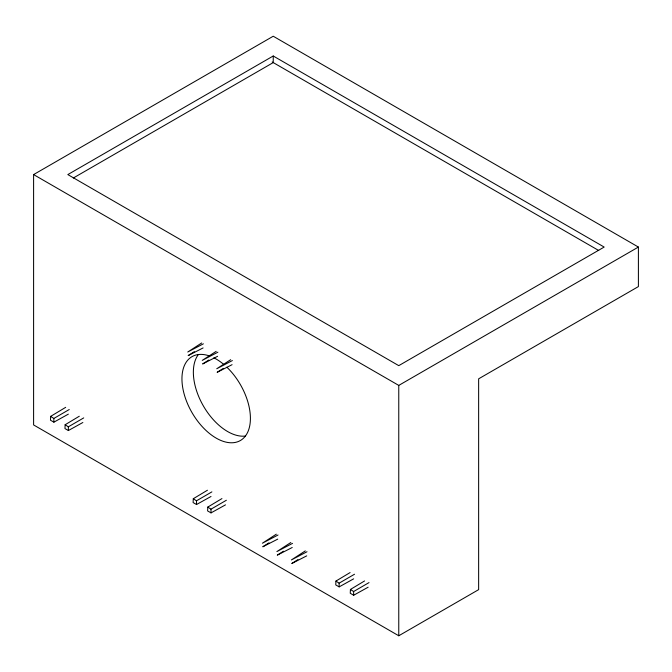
<?xml version="1.0" encoding="UTF-8"?>
<svg xmlns="http://www.w3.org/2000/svg" width="672" height="672" viewBox="0 0 672 672"><rect width="100%" height="100%" fill="white"/><g stroke="black" fill="none" stroke-linecap="round" stroke-linejoin="round"><path stroke-width="1.01" d="M65.688 407.341L50.652 416.371L50.476 420.21L53.894 422.167L68.359 414.137M79.296 416.237L65.142 424.738L64.966 428.576L68.384 430.534L82.858 422.503M207.446 490.224L193.292 498.725L193.116 502.564L196.535 504.521L211.008 496.49M221.936 498.59L207.782 507.091L207.606 510.93L211.025 512.887L225.498 504.857M350.087 572.578L335.933 581.078L335.756 584.917L339.175 586.874L353.648 578.844M364.577 580.944L350.431 589.445L350.255 593.284L353.665 595.241L368.138 587.21M201.692 342.972L187.757 352.019L203.398 343.812M216.182 351.338L202.247 360.385L217.888 352.187M230.672 359.705L216.737 368.752L232.378 360.553M276.326 534.164L262.391 543.211L278.032 535.004M290.816 542.531L276.881 551.578L292.522 543.371M305.315 550.897L291.371 559.944L307.02 551.737M194.351 351.649L188.16 355.589L203.095 347.936M208.841 360.016L202.65 363.955L217.594 356.303M223.331 368.382L217.148 372.322L232.084 364.669M268.985 542.833L262.794 546.781L277.729 539.129M283.475 551.208L277.292 555.148L292.228 547.495M297.965 559.574L291.782 563.514L306.718 555.862M53.894 422.167L53.836 418.463L69.241 409.525M68.384 430.534L68.334 426.829L83.731 417.892M196.535 504.521L196.484 500.816L211.882 491.879M211.025 512.887L210.974 509.183L226.372 500.245M339.175 586.874L339.125 583.17L354.522 574.232M353.665 595.241L353.615 591.536L369.012 582.599M33.6 174.586L273.235 36.229L638.4 247.061L638.4 286.583L478.64 378.823L478.64 589.646L398.765 635.771L33.6 424.939L33.6 174.586L398.765 385.409L638.4 247.061M273.235 55.994L67.83 174.586L398.765 365.644L604.17 247.061L273.235 55.994L273.235 62.588L73.29 178.03M272.202 61.984L598.71 250.496M350.431 589.445L353.615 591.536M335.933 581.078L339.125 583.17M207.782 507.091L210.974 509.183M193.292 498.725L196.484 500.816M65.142 424.738L68.334 426.829M50.652 416.371L53.836 418.463M398.765 385.409L398.765 635.771M226.884 367.223A48.418 27.955 60 0 1 243.088 438.564A48.418 27.955 60 0 1 187.093 402.646A48.418 27.955 60 0 1 209.152 355.841M213.872 357.815A48.418 27.955 60 0 1 224.011 364.627M245.339 436.052A48.418 27.955 60 0 1 203.389 405.98A48.418 27.955 60 0 1 198.316 354.606"/></g></svg>
